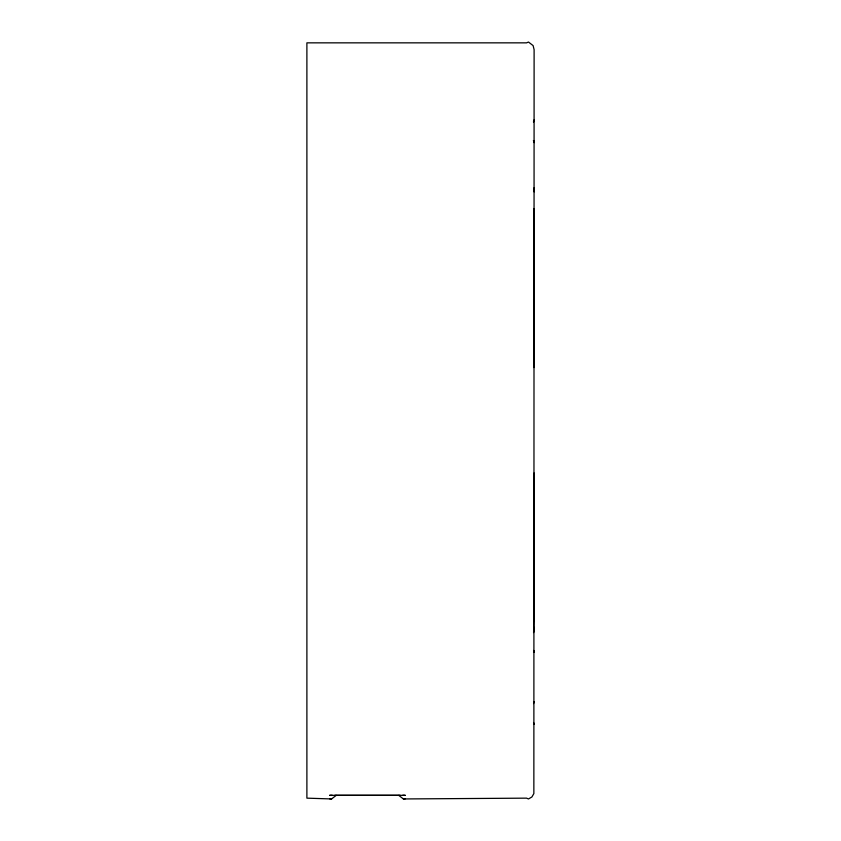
<?xml version="1.0" encoding="UTF-8"?>
<svg xmlns="http://www.w3.org/2000/svg" width="841" height="841" viewBox="0 0 841 841"><rect width="100%" height="100%" fill="white"/><g stroke="black" fill="none" stroke-linecap="round" stroke-linejoin="round"><path stroke-width="1.26" d="M534.109 347.333L533.982 367.57L534.109 309.162M534.109 473.01L534.109 513.231M534.109 187.753L534.109 191.843M534.109 233.199L534.109 237.183M534.109 512.894L534.109 549.299M534.109 549.005L534.109 580.101M534.109 275.554L534.109 309.477M534.109 579.859L534.109 604.364M534.109 247.885L534.109 275.827M534.109 278.487L534.109 282.66M533.604 632.579L534.109 604.185M534.109 227.28L534.109 248.095M533.982 631.665L533.982 627.344M533.499 122.071L534.109 119.864M534.109 539.796L533.604 541.688M534.109 585.241L533.604 587.134M534.109 701.688L533.604 703.581M534.046 120.61L533.499 122.008M533.636 280.474L534.109 278.655L533.604 280.526M336.169 795.418L331.575 798.95L306.891 798.151L306.891 42.849L526.54 42.849L528.495 42.05L533.099 45.582L534.109 49.64L533.856 793.599L531.89 796.995L528.495 798.95L526.54 798.151L403.396 798.95L398.792 795.418M403.396 798.95L405.351 798.782M332.184 795.25L329.609 795.334L405.351 795.334L402.786 795.25M334.834 795.313L400.127 795.313M329.609 798.771L331.575 798.95M534.046 141.94L533.478 140.573L534.109 142.644M533.478 140.573L533.825 141.204M533.604 208.526L534.109 210.313L533.667 208.621M533.604 560.621L534.109 562.513M533.604 606.067L534.109 607.959M533.604 722.524L534.109 724.416M534.109 652.332L533.604 650.45L534.109 652.374M534.109 301.057L533.583 299.417L534.109 305.315M533.982 210.418L534.109 214.581M534.109 255.759L533.593 253.95L534.109 259.932M533.982 614.55L534.109 620.984M534.109 227.427L534.109 210.187"/></g></svg>
